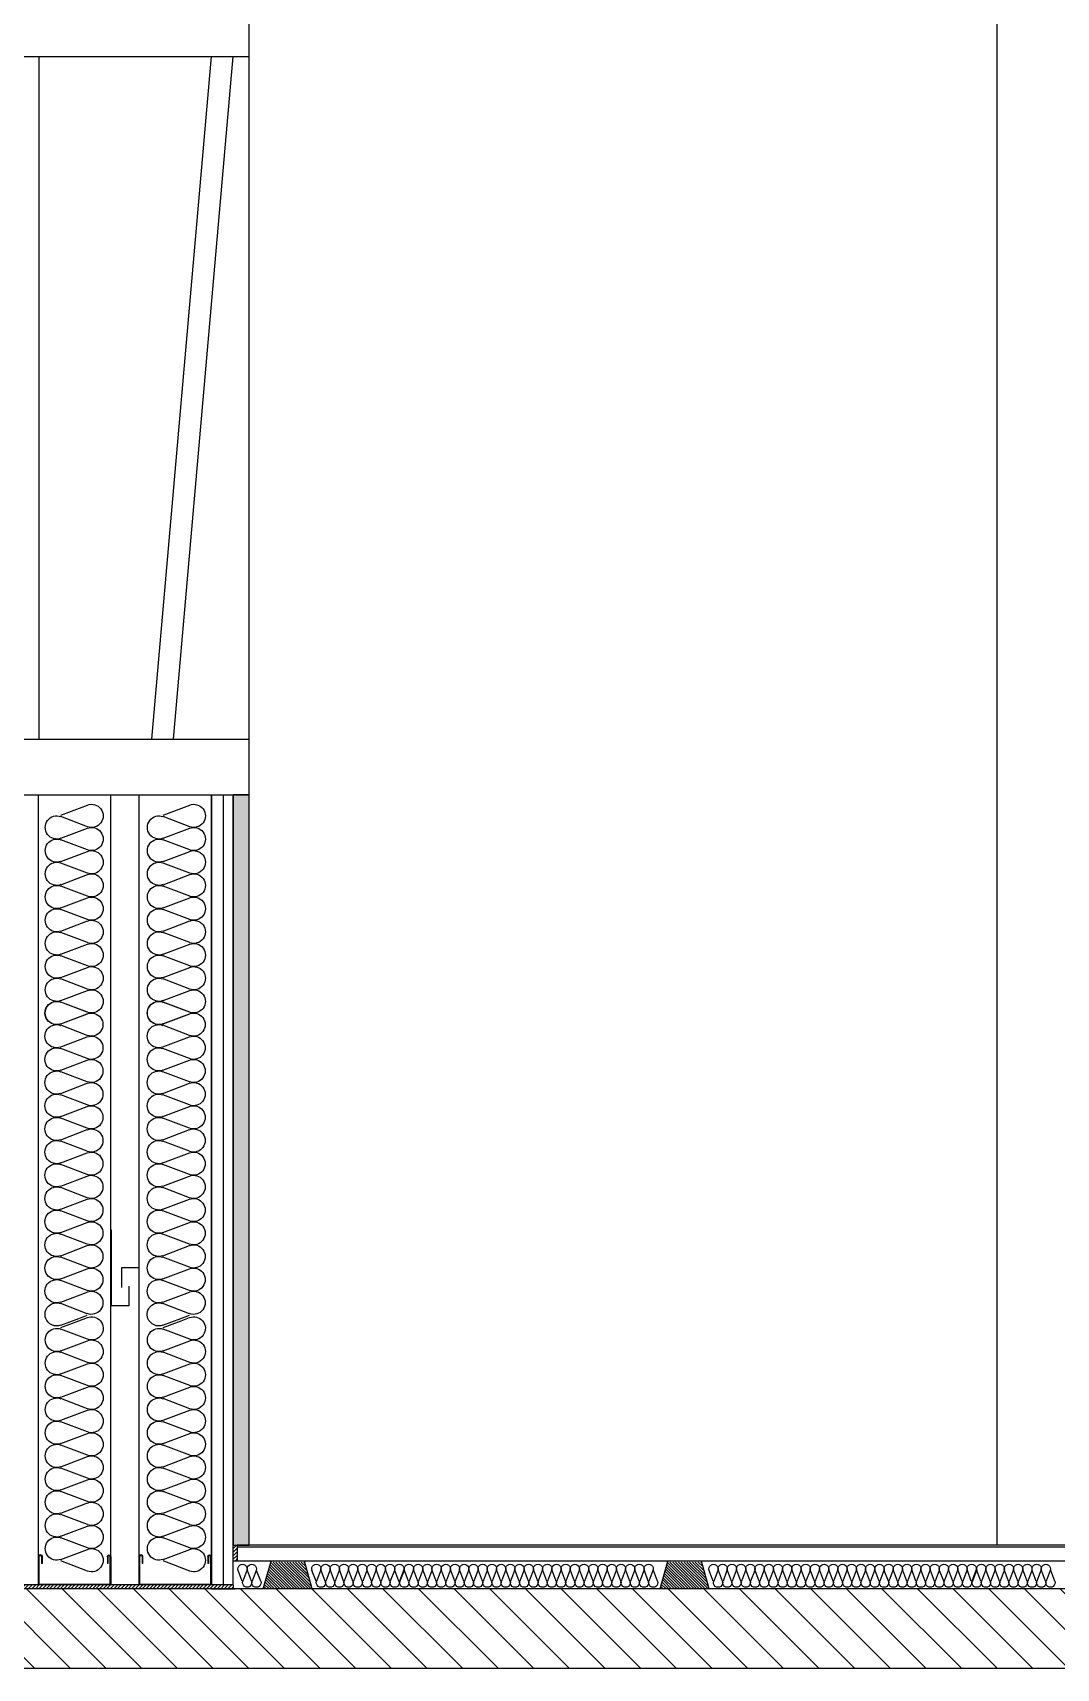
# Model space of a CAD drawing. Header units: millimetres. Extents: x 10 to 76.1, y 10 to 63.5.
# Drawn here: x 42.891 to 44.181, y 10 to 12.06 of the extents above; entities that cross this region are included whole.
import ezdxf

# ---------------------------------------------------------------- set-up
doc = ezdxf.new("R2010")
doc.units = ezdxf.units.MM
for name, color, linetype in [('durlok', 3, 'Continuous'), ('lana de vidrio', 2, 'Continuous'), ('PERFILES', 2, 'Continuous'), ('Puertas2d', 3, 'Continuous'), ('Relleno', 9, 'Continuous'), ('relleno2d', 9, 'Continuous')]:
    doc.layers.add(name, color=color, linetype=linetype)

# ---------------------------------------------------------------- blocks, each defined once
blk = doc.blocks.new('LP1-1')
at = {"layer": 'PERFILES'}
for p, q in [((-0.0964, 0.0391), (-0.0964, -0.0431)), ((0.1114, 0.0388), (0.1114, -0.0431)), ((0.0596, -0.0414), (0.0601, -0.0414)), ((0.0596, -0.0431), (0.0601, -0.0431))]:
    blk.add_line(p, q, dxfattribs=at)
at = {"layer": 'PERFILES', "color": 2}
for p, q in [((-0.0949, -0.0414), (-0.0949, 0.0386)), ((-0.0879, 0.0386), (-0.0879, 0.0185)), ((-0.0879, 0.0185), (-0.0865, 0.0185)), ((-0.0865, 0.0383), (-0.0865, 0.0185)), ((0.1015, 0.0396), (0.1015, 0.0184)), ((0.1015, 0.0184), (0.1032, 0.0184)), ((0.1032, 0.0392), (0.1032, 0.0184)), ((0.1096, -0.0414), (0.1096, 0.0392)), ((-0.0964, -0.0431), (-0.063, -0.0431)), ((-0.0949, -0.0414), (-0.063, -0.0414)), ((-0.063, -0.0414), (0.0596, -0.0414)), ((-0.063, -0.0431), (0.0596, -0.0431)), ((0.0601, -0.0414), (0.1096, -0.0414)), ((0.0601, -0.0431), (0.1114, -0.0431))]:
    blk.add_line(p, q, dxfattribs=at)
for centre, radius, start, end in [((-0.0914, 0.0387), 0.00497, 355.458, 174.5769), ((-0.0914, 0.0385), 0.00349, 0.9781, 180.2201), ((0.1065, 0.0392), 0.00497, 355.458, 174.5769), ((0.1064, 0.039), 0.00319, 3.6982, 175.1096)]:
    blk.add_arc(centre, radius, start, end, dxfattribs=at)
blk = doc.blocks.new('*X8')
at = {"color": 0}
for p, q in [((628.8661, 452.4359), (628.8968, 452.4666)), ((628.8665, 452.4328), (628.9003, 452.4666)), ((628.8674, 452.4408), (628.8932, 452.4666)), ((628.8688, 452.4457), (628.8897, 452.4666)), ((628.87, 452.4328), (628.9038, 452.4666)), ((628.8702, 452.4506), (628.8862, 452.4666)), ((628.8715, 452.4555), (628.8826, 452.4666)), ((628.8729, 452.4604), (628.8791, 452.4666)), ((628.8736, 452.4328), (628.9074, 452.4666)), ((628.8743, 452.4653), (628.8756, 452.4666)), ((628.8771, 452.4328), (628.9109, 452.4666)), ((628.8806, 452.4328), (628.9145, 452.4666)), ((628.8842, 452.4328), (628.9175, 452.4661)), ((628.8877, 452.4328), (628.9183, 452.4633)), ((628.8912, 452.4328), (628.9191, 452.4606)), ((628.8948, 452.4328), (628.9198, 452.4578)), ((628.8983, 452.4328), (628.9206, 452.4551)), ((628.9019, 452.4328), (628.9214, 452.4523)), ((628.9054, 452.4328), (628.9222, 452.4495)), ((628.9089, 452.4328), (628.9229, 452.4468)), ((628.9125, 452.4328), (628.9237, 452.444)), ((628.916, 452.4328), (628.9245, 452.4412)), ((628.9195, 452.4328), (628.9253, 452.4385)), ((628.9231, 452.4328), (628.926, 452.4357)), ((628.9266, 452.4328), (628.9268, 452.4329))]:
    blk.add_line(p, q, dxfattribs=at)

msp = doc.modelspace()

# ---------------------------------------------------------------- hatches: boundary and pattern name
at = {"extrusion": (-1.22465e-16, 0, -1)}
h = msp.add_hatch(dxfattribs=at)
h.set_pattern_fill('ANSI31', color=256, scale=0.001, angle=90)
h.set_pattern_definition([(135, (-53.648119, -13.7664086), (-0.00224506403, -0.00224506403), [])])
h.paths.add_polyline_path([(-43.1489, 10.135), (-43.1439, 10.135), (-43.1439, 10.155), (-43.1489, 10.155)])
h = msp.add_hatch(dxfattribs=at)
h.set_pattern_fill('ANSI31', color=256, scale=0.001, angle=90)
h.set_pattern_definition([(135, (-55.8113595, -13.7664086), (-0.00224506403, -0.00224506403), [])])
edge = h.paths.add_edge_path()
edge.add_line((-43.1439, 10.105), (-42.8714, 10.105))
edge.add_line((-43.1439, 10.105), (-43.1439, 10.1))
edge.add_line((-43.1439, 10.1), (-42.8714, 10.1))
edge.add_line((-42.8714, 10.105), (-42.8714, 10.1))
at = {"layer": 'Relleno'}
h = msp.add_hatch(dxfattribs=at)
h.set_pattern_fill('DOTS', color=256, scale=0.005, angle=90)
h.paths.add_polyline_path([(12.6675, 10.155), (12.6475, 10.155), (12.6475, 12.715), (12.6675, 12.715)])
h.paths.add_polyline_path([(12.96, 10.155), (12.94, 10.155), (12.94, 12.715), (12.96, 12.715)])
h.paths.add_polyline_path([(19.1807, 10.155), (19.1607, 10.155), (19.1607, 12.715), (19.1807, 12.715)])
h.paths.add_polyline_path([(36.6306, 10.155), (36.6506, 10.155), (36.6506, 12.7366), (36.6306, 12.7366)])
h.paths.add_polyline_path([(42.8514, 10.155), (42.8714, 10.155), (42.8714, 11.1), (42.8514, 11.1)])
h.paths.add_polyline_path([(43.1439, 10.155), (43.1639, 10.155), (43.1639, 11.1), (43.1439, 11.1)])
h.paths.add_polyline_path([(43.1439, 12.1), (43.1639, 12.1), (43.1639, 12.7366), (43.1439, 12.7366)])
h.paths.add_polyline_path([(42.8514, 12.1), (42.8714, 12.1), (42.8714, 12.7366), (42.8514, 12.7366)])
h.paths.add_polyline_path([(45.2921, 10.155), (45.3121, 10.155), (45.3121, 12.7366), (45.2921, 12.7366)])
h.paths.add_polyline_path([(36.8806, 25.5073), (36.9006, 25.5073), (36.9006, 22.9473), (36.8806, 22.9473)])
h.paths.add_polyline_path([(44.119, 23.9523), (44.139, 23.9523), (44.139, 22.9473), (44.119, 22.9473)])
h.paths.add_polyline_path([(44.1192, 24.8923), (44.1392, 24.8923), (44.1392, 25.1489), (44.1192, 25.1489)])
h.paths.add_polyline_path([(12.6675, 23.9214), (12.6475, 23.9214), (12.6475, 24.8664), (12.6675, 24.8664)])
h.paths.add_polyline_path([(12.6475, 25.8664), (12.6675, 25.8664), (12.6675, 26.4814), (12.6475, 26.4814)])
at = {"layer": 'relleno2d', "linetype": 'Continuous'}
h = msp.add_hatch(dxfattribs=at)
h.set_pattern_fill('ANSI31', color=8, scale=0.01, angle=90, style=0)
h.paths.add_polyline_path([(45.8114, 10), (45.8114, 10.1), (36.1314, 10.1), (36.1314, 10)])

# ---------------------------------------------------------------- linework, layer by layer
at = {"color": 3, "extrusion": (-1.22465e-16, 0, -1)}
for p, q in [((42.9905, 10.4564), (42.9905, 10.5524)), ((43.0255, 10.5044), (43.003, 10.5044)), ((43.003, 10.5044), (43.003, 10.4794)), ((43.0255, 10.4084), (43.0255, 10.5044)), ((43.013, 10.4564), (43.013, 10.4814)), ((43.013, 10.4564), (42.9905, 10.4564))]:
    msp.add_line(p, q, dxfattribs=at)
at = {"extrusion": (-1.22465e-16, 0, -1)}
for p, q in [((45.3071, 10.155), (43.1489, 10.155)), ((43.1489, 10.155), (43.1489, 10.153)), ((43.1489, 10.155), (43.1489, 10.135)), ((43.1439, 10.105), (42.8714, 10.105)), ((42.8988, 10.105), (42.8714, 10.105)), ((43.0255, 10.105), (42.9897, 10.105)), ((43.1439, 10.105), (43.1439, 10.1))]:
    msp.add_line(p, q, dxfattribs=at)
at = {"linetype": 'Continuous', "extrusion": (0, 1, 0)}
for p, q in [((43.1489, 10.153), (45.3071, 10.153)), ((45.3071, 10.135), (43.1489, 10.135)), ((45.6064, 10.1), (36.3364, 10.1)), ((43.1164, 10.1), (43.1464, 10.1)), ((36.1314, 10), (45.8114, 10))]:
    msp.add_line(p, q, dxfattribs=at)
at = {"color": 1, "extrusion": (-1.22465e-16, 0, -1)}
msp.add_lwpolyline([(-43.1439, 10.155), (-43.1639, 10.155), (-43.1639, 11.1), (-43.1439, 11.1)], close=True, dxfattribs=at)
at = {"extrusion": (-1.22465e-16, 0, -1)}
msp.add_lwpolyline([(-43.1489, 10.135), (-43.1439, 10.135), (-43.1439, 10.155), (-43.1489, 10.155)], close=True, dxfattribs=at)
at = {"layer": 'durlok', "extrusion": (0, 1, 0)}
for p, q in [((43.1639, 12.03), (43.1639, 12.1)), ((42.8514, 12.03), (43.1164, 12.03)), ((43.1164, 12.03), (43.1464, 12.03)), ((43.1464, 12.03), (43.1639, 12.03)), ((43.1639, 11.17), (43.1639, 12.03)), ((42.8514, 11.17), (43.1164, 11.17)), ((43.1164, 11.17), (43.1464, 11.17)), ((43.1464, 11.17), (43.1639, 11.17)), ((43.1639, 11.1), (43.1639, 11.17)), ((42.8514, 11.1), (43.1639, 11.1)), ((42.8988, 10.105), (42.8988, 11.1)), ((43.1164, 10.105), (43.1164, 11.1)), ((43.1164, 11.1), (43.1164, 10.105)), ((43.1439, 10.105), (43.1439, 11.1))]:
    msp.add_line(p, q, dxfattribs=at)
at = {"layer": 'durlok'}
for p, q in [((42.8989, 12.03), (42.8989, 11.17)), ((43.1163, 12.03), (43.041, 11.17)), ((43.0686, 11.17), (43.1439, 12.03))]:
    msp.add_line(p, q, dxfattribs=at)
at = {"layer": 'durlok', "extrusion": (-1.22465e-16, 0, -1)}
for p, q in [((42.9897, 10.105), (42.9897, 11.1)), ((43.0255, 10.105), (43.0255, 11.1)), ((43.1314, 11.1), (43.1314, 10.105))]:
    msp.add_line(p, q, dxfattribs=at)
at = {"layer": 'lana de vidrio', "color": 2, "extrusion": (-1.22465e-16, 0, -1)}
for p, q in [((42.9269, 11.0745), (42.9603, 11.0872)), ((43.0556, 11.0745), (43.0891, 11.0872)), ((42.9603, 11.0599), (42.9269, 11.0726)), ((43.0891, 11.0599), (43.0556, 11.0726)), ((42.9269, 11.0453), (42.9603, 11.058)), ((42.9603, 11.0307), (42.9269, 11.0434)), ((43.0556, 11.0453), (43.0891, 11.058)), ((43.0891, 11.0307), (43.0556, 11.0434)), ((42.9269, 11.0161), (42.9603, 11.0288)), ((43.0556, 11.0161), (43.0891, 11.0288)), ((42.9603, 11.0015), (42.9269, 11.0142)), ((43.0891, 11.0015), (43.0556, 11.0142)), ((42.9269, 10.9869), (42.9603, 10.9996)), ((42.9603, 10.9723), (42.9269, 10.985)), ((43.0556, 10.9869), (43.0891, 10.9996)), ((43.0891, 10.9723), (43.0556, 10.985)), ((42.9269, 10.9577), (42.9603, 10.9704)), ((43.0556, 10.9577), (43.0891, 10.9704)), ((42.9603, 10.9431), (42.9269, 10.9558)), ((42.9269, 10.9285), (42.9603, 10.9412)), ((43.0891, 10.9431), (43.0556, 10.9558)), ((43.0556, 10.9285), (43.0891, 10.9412)), ((42.9603, 10.9139), (42.9269, 10.9266)), ((43.0891, 10.9139), (43.0556, 10.9266)), ((42.9269, 10.8993), (42.9603, 10.912)), ((42.9603, 10.8847), (42.9269, 10.8974)), ((43.0556, 10.8993), (43.0891, 10.912)), ((43.0891, 10.8847), (43.0556, 10.8974)), ((42.9269, 10.8701), (42.9603, 10.8828)), ((43.0556, 10.8701), (43.0891, 10.8828)), ((42.9603, 10.8555), (42.9269, 10.8682)), ((43.0891, 10.8555), (43.0556, 10.8682)), ((42.9601, 10.8263), (42.9266, 10.839)), ((42.9269, 10.8409), (42.9603, 10.8536)), ((42.9603, 10.8263), (42.9269, 10.839)), ((43.0888, 10.8263), (43.0554, 10.839)), ((43.0556, 10.8409), (43.0891, 10.8536)), ((43.0891, 10.8263), (43.0556, 10.839)), ((42.9266, 10.8117), (42.9601, 10.8244)), ((42.9269, 10.8117), (42.9603, 10.8244)), ((43.0554, 10.8117), (43.0888, 10.8244)), ((43.0556, 10.8117), (43.0891, 10.8244)), ((42.9601, 10.7971), (42.9266, 10.8098)), ((42.9266, 10.7825), (42.9601, 10.7952)), ((43.0888, 10.7971), (43.0554, 10.8098)), ((43.0554, 10.7825), (43.0888, 10.7952)), ((42.9601, 10.7679), (42.9266, 10.7806)), ((43.0888, 10.7679), (43.0554, 10.7806)), ((42.9266, 10.7533), (42.9601, 10.766)), ((43.0554, 10.7533), (43.0888, 10.766)), ((42.9601, 10.7387), (42.9266, 10.7514)), ((42.9266, 10.7241), (42.9601, 10.7368)), ((43.0888, 10.7387), (43.0554, 10.7514)), ((43.0554, 10.7241), (43.0888, 10.7368)), ((42.9601, 10.7095), (42.9266, 10.7222)), ((43.0888, 10.7095), (43.0554, 10.7222)), ((42.9266, 10.6949), (42.9601, 10.7076)), ((42.9601, 10.6803), (42.9266, 10.693)), ((43.0554, 10.6949), (43.0888, 10.7076)), ((43.0888, 10.6803), (43.0554, 10.693)), ((42.9266, 10.6657), (42.9601, 10.6784)), ((43.0554, 10.6657), (43.0888, 10.6784)), ((42.9601, 10.6511), (42.9266, 10.6638)), ((43.0888, 10.6511), (43.0554, 10.6638)), ((42.9266, 10.6365), (42.9601, 10.6492)), ((42.9601, 10.6219), (42.9266, 10.6346)), ((43.0554, 10.6365), (43.0888, 10.6492)), ((43.0888, 10.6219), (43.0554, 10.6346)), ((42.9266, 10.6073), (42.9601, 10.62)), ((43.0554, 10.6073), (43.0888, 10.62)), ((42.9601, 10.5927), (42.9266, 10.6054)), ((42.9266, 10.5781), (42.9601, 10.5908)), ((43.0888, 10.5927), (43.0554, 10.6054)), ((43.0554, 10.5781), (43.0888, 10.5908)), ((42.9601, 10.5635), (42.9266, 10.5762)), ((43.0888, 10.5635), (43.0554, 10.5762)), ((42.9266, 10.5489), (42.9601, 10.5616)), ((42.9601, 10.5342), (42.9266, 10.5469)), ((43.0554, 10.5489), (43.0888, 10.5616)), ((43.0888, 10.5342), (43.0554, 10.5469)), ((42.9266, 10.5196), (42.9601, 10.5323)), ((43.0554, 10.5196), (43.0888, 10.5323)), ((42.9601, 10.505), (42.9266, 10.5177)), ((43.0888, 10.505), (43.0554, 10.5177)), ((42.9266, 10.4904), (42.9601, 10.5031)), ((42.9601, 10.4758), (42.9266, 10.4885)), ((43.0554, 10.4904), (43.0888, 10.5031)), ((43.0888, 10.4758), (43.0554, 10.4885)), ((42.9266, 10.4612), (42.9601, 10.4739)), ((43.0554, 10.4612), (43.0888, 10.4739)), ((42.9601, 10.4466), (42.9266, 10.4593)), ((42.9493, 10.4406), (42.9601, 10.4447)), ((43.0888, 10.4466), (43.0554, 10.4593)), ((43.078, 10.4406), (43.0888, 10.4447)), ((42.9266, 10.432), (42.9493, 10.4406)), ((42.9269, 10.4291), (42.9495, 10.4377)), ((42.9603, 10.4145), (42.9269, 10.4272)), ((42.9495, 10.4377), (42.9603, 10.4418)), ((43.0554, 10.432), (43.078, 10.4406)), ((43.0556, 10.4291), (43.0783, 10.4377)), ((43.0891, 10.4145), (43.0556, 10.4272)), ((43.0783, 10.4377), (43.089, 10.4418)), ((42.9269, 10.3999), (42.9603, 10.4126)), ((43.0556, 10.3999), (43.0891, 10.4126)), ((42.9603, 10.3853), (42.9269, 10.398)), ((42.9269, 10.3707), (42.9603, 10.3834)), ((43.0891, 10.3853), (43.0556, 10.398)), ((43.0556, 10.3707), (43.0891, 10.3834)), ((42.9603, 10.3561), (42.9269, 10.3688)), ((43.0891, 10.3561), (43.0556, 10.3688)), ((42.9269, 10.3415), (42.9603, 10.3542)), ((43.0556, 10.3415), (43.0891, 10.3542)), ((42.9603, 10.3269), (42.9269, 10.3396)), ((42.9269, 10.3123), (42.9603, 10.325)), ((43.0891, 10.3269), (43.0556, 10.3396)), ((43.0556, 10.3123), (43.0891, 10.325)), ((42.9603, 10.2977), (42.9269, 10.3104)), ((43.0891, 10.2977), (43.0556, 10.3104)), ((42.9269, 10.2831), (42.9603, 10.2958)), ((42.9603, 10.2685), (42.9269, 10.2812)), ((43.0556, 10.2831), (43.0891, 10.2958)), ((43.0891, 10.2685), (43.0556, 10.2812)), ((42.9269, 10.2539), (42.9603, 10.2666)), ((43.0556, 10.2539), (43.0891, 10.2666)), ((42.9603, 10.2393), (42.9269, 10.252)), ((43.0891, 10.2393), (43.0556, 10.252)), ((42.9269, 10.2247), (42.9603, 10.2374)), ((42.9603, 10.2101), (42.9269, 10.2228)), ((43.0556, 10.2247), (43.0891, 10.2374)), ((43.0891, 10.2101), (43.0556, 10.2228)), ((42.9269, 10.1955), (42.9603, 10.2082)), ((43.0556, 10.1955), (43.0891, 10.2082)), ((42.9603, 10.1809), (42.9269, 10.1936)), ((42.9269, 10.1663), (42.9603, 10.179)), ((43.0891, 10.1809), (43.0556, 10.1936)), ((43.0556, 10.1663), (43.0891, 10.179)), ((42.9603, 10.1517), (42.9269, 10.1644)), ((43.0891, 10.1517), (43.0556, 10.1644)), ((42.9269, 10.1371), (42.9603, 10.1498)), ((42.9603, 10.1225), (42.9269, 10.1352)), ((43.0556, 10.1371), (43.0891, 10.1498)), ((43.0891, 10.1225), (43.0556, 10.1352)), ((43.1553, 10.1099), (43.1502, 10.1232)), ((43.1611, 10.1232), (43.156, 10.1099)), ((43.1669, 10.1099), (43.1618, 10.1232)), ((43.1727, 10.1232), (43.1676, 10.1099)), ((43.1785, 10.1099), (43.1734, 10.1232)), ((43.2482, 10.1099), (43.2431, 10.1232)), ((43.254, 10.1232), (43.2489, 10.1099)), ((43.2598, 10.1099), (43.2547, 10.1232)), ((43.2656, 10.1232), (43.2605, 10.1099)), ((43.2714, 10.1099), (43.2664, 10.1232)), ((43.2772, 10.1232), (43.2722, 10.1099)), ((43.283, 10.1099), (43.278, 10.1232)), ((43.2888, 10.1232), (43.2838, 10.1099)), ((43.2946, 10.1099), (43.2896, 10.1232)), ((43.3004, 10.1232), (43.2954, 10.1099)), ((43.3062, 10.1099), (43.3012, 10.1232)), ((43.3121, 10.1232), (43.307, 10.1099)), ((43.3179, 10.1099), (43.3128, 10.1232)), ((43.3237, 10.1232), (43.3186, 10.1099)), ((43.3295, 10.1099), (43.3244, 10.1232)), ((43.3353, 10.1232), (43.3302, 10.1099)), ((43.3411, 10.1099), (43.336, 10.1232)), ((43.3469, 10.1232), (43.3418, 10.1099)), ((43.3527, 10.1099), (43.3477, 10.1232)), ((43.3585, 10.1232), (43.3535, 10.1099)), ((43.3591, 10.1232), (43.354, 10.1099)), ((43.3649, 10.1099), (43.3598, 10.1232)), ((43.3707, 10.1232), (43.3656, 10.1099)), ((43.3765, 10.1099), (43.3714, 10.1232)), ((43.3765, 10.1099), (43.3714, 10.1232)), ((43.3823, 10.1232), (43.3773, 10.1099)), ((43.3881, 10.1099), (43.3831, 10.1232)), ((43.3939, 10.1232), (43.3889, 10.1099)), ((43.3997, 10.1099), (43.3947, 10.1232)), ((43.4055, 10.1232), (43.4005, 10.1099)), ((43.4113, 10.1099), (43.4063, 10.1232)), ((43.4171, 10.1232), (43.4121, 10.1099)), ((43.423, 10.1099), (43.4179, 10.1232)), ((43.4288, 10.1232), (43.4237, 10.1099)), ((43.4346, 10.1099), (43.4295, 10.1232)), ((43.4404, 10.1232), (43.4353, 10.1099)), ((43.4462, 10.1099), (43.4411, 10.1232)), ((43.452, 10.1232), (43.4469, 10.1099)), ((43.4578, 10.1099), (43.4527, 10.1232)), ((43.4636, 10.1232), (43.4586, 10.1099)), ((43.4694, 10.1099), (43.4644, 10.1232)), ((43.4752, 10.1232), (43.4702, 10.1099)), ((43.481, 10.1099), (43.476, 10.1232)), ((43.4868, 10.1232), (43.4818, 10.1099)), ((43.4926, 10.1099), (43.4876, 10.1232)), ((43.4984, 10.1232), (43.4934, 10.1099)), ((43.5043, 10.1099), (43.4992, 10.1232)), ((43.5101, 10.1232), (43.505, 10.1099)), ((43.5159, 10.1099), (43.5108, 10.1232)), ((43.5217, 10.1232), (43.5166, 10.1099)), ((43.5275, 10.1099), (43.5224, 10.1232)), ((43.5333, 10.1232), (43.5282, 10.1099)), ((43.5391, 10.1099), (43.534, 10.1232)), ((43.5449, 10.1232), (43.5399, 10.1099)), ((43.5507, 10.1099), (43.5457, 10.1232)), ((43.5565, 10.1232), (43.5515, 10.1099)), ((43.5623, 10.1099), (43.5573, 10.1232)), ((43.5681, 10.1232), (43.5631, 10.1099)), ((43.5739, 10.1099), (43.5689, 10.1232)), ((43.5797, 10.1232), (43.5747, 10.1099)), ((43.5856, 10.1099), (43.5805, 10.1232)), ((43.5914, 10.1232), (43.5863, 10.1099)), ((43.5972, 10.1099), (43.5921, 10.1232)), ((43.603, 10.1232), (43.5979, 10.1099)), ((43.6088, 10.1099), (43.6037, 10.1232)), ((43.6146, 10.1232), (43.6095, 10.1099)), ((43.6204, 10.1099), (43.6153, 10.1232)), ((43.6262, 10.1232), (43.6211, 10.1099)), ((43.632, 10.1099), (43.627, 10.1232)), ((43.6378, 10.1232), (43.6328, 10.1099)), ((43.6436, 10.1099), (43.6386, 10.1232)), ((43.6494, 10.1232), (43.6444, 10.1099)), ((43.6552, 10.1099), (43.6502, 10.1232)), ((43.661, 10.1232), (43.656, 10.1099)), ((43.6668, 10.1099), (43.6618, 10.1232)), ((43.6727, 10.1232), (43.6676, 10.1099)), ((43.6785, 10.1099), (43.6734, 10.1232)), ((43.7485, 10.1099), (43.7435, 10.1232)), ((43.7485, 10.1099), (43.7435, 10.1232)), ((43.7543, 10.1232), (43.7493, 10.1099)), ((43.7601, 10.1099), (43.7551, 10.1232)), ((43.7659, 10.1232), (43.7609, 10.1099)), ((43.7718, 10.1099), (43.7667, 10.1232)), ((43.7776, 10.1232), (43.7725, 10.1099)), ((43.7834, 10.1099), (43.7783, 10.1232)), ((43.7892, 10.1232), (43.7841, 10.1099)), ((43.795, 10.1099), (43.7899, 10.1232)), ((43.8008, 10.1232), (43.7957, 10.1099)), ((43.8066, 10.1099), (43.8015, 10.1232)), ((43.8124, 10.1232), (43.8073, 10.1099)), ((43.8182, 10.1099), (43.8132, 10.1232)), ((43.824, 10.1232), (43.819, 10.1099)), ((43.8298, 10.1099), (43.8248, 10.1232)), ((43.8356, 10.1232), (43.8306, 10.1099)), ((43.8356, 10.1232), (43.8306, 10.1099)), ((43.8414, 10.1099), (43.8364, 10.1232)), ((43.8472, 10.1232), (43.8422, 10.1099)), ((43.853, 10.1099), (43.848, 10.1232)), ((43.8589, 10.1232), (43.8538, 10.1099)), ((43.8647, 10.1099), (43.8596, 10.1232)), ((43.8705, 10.1232), (43.8654, 10.1099)), ((43.8763, 10.1099), (43.8712, 10.1232)), ((43.8821, 10.1232), (43.877, 10.1099)), ((43.8879, 10.1099), (43.8828, 10.1232)), ((43.8937, 10.1232), (43.8886, 10.1099)), ((43.8995, 10.1099), (43.8945, 10.1232)), ((43.9053, 10.1232), (43.9003, 10.1099)), ((43.9111, 10.1099), (43.9061, 10.1232)), ((43.9169, 10.1232), (43.9119, 10.1099)), ((43.9227, 10.1099), (43.9177, 10.1232)), ((43.9285, 10.1232), (43.9235, 10.1099)), ((43.9343, 10.1099), (43.9293, 10.1232)), ((43.9402, 10.1232), (43.9351, 10.1099)), ((43.946, 10.1099), (43.9409, 10.1232)), ((43.9518, 10.1232), (43.9467, 10.1099)), ((43.9576, 10.1099), (43.9525, 10.1232)), ((43.9634, 10.1232), (43.9583, 10.1099)), ((43.9692, 10.1099), (43.9641, 10.1232)), ((43.975, 10.1232), (43.9699, 10.1099)), ((43.9808, 10.1099), (43.9758, 10.1232)), ((43.9866, 10.1232), (43.9816, 10.1099)), ((43.9924, 10.1099), (43.9874, 10.1232)), ((43.9982, 10.1232), (43.9932, 10.1099)), ((44.004, 10.1099), (43.999, 10.1232)), ((44.0098, 10.1232), (44.0048, 10.1099)), ((44.0156, 10.1099), (44.0106, 10.1232)), ((44.0215, 10.1232), (44.0164, 10.1099)), ((44.0273, 10.1099), (44.0222, 10.1232)), ((44.0331, 10.1232), (44.028, 10.1099)), ((44.0389, 10.1099), (44.0338, 10.1232)), ((44.0447, 10.1232), (44.0396, 10.1099)), ((44.0505, 10.1099), (44.0454, 10.1232)), ((44.0563, 10.1232), (44.0512, 10.1099)), ((44.0621, 10.1099), (44.057, 10.1232)), ((44.0679, 10.1232), (44.0629, 10.1099)), ((44.0737, 10.1099), (44.0687, 10.1232)), ((44.0795, 10.1232), (44.0745, 10.1099)), ((44.0801, 10.1232), (44.075, 10.1099)), ((44.0859, 10.1099), (44.0808, 10.1232)), ((44.0917, 10.1232), (44.0867, 10.1099)), ((44.0975, 10.1099), (44.0925, 10.1232)), ((44.0975, 10.1099), (44.0925, 10.1232)), ((44.1033, 10.1232), (44.0983, 10.1099)), ((44.1091, 10.1099), (44.1041, 10.1232)), ((44.1149, 10.1232), (44.1099, 10.1099)), ((44.1207, 10.1099), (44.1157, 10.1232)), ((44.1265, 10.1232), (44.1215, 10.1099)), ((44.1324, 10.1099), (44.1273, 10.1232)), ((44.1382, 10.1232), (44.1331, 10.1099)), ((44.144, 10.1099), (44.1389, 10.1232)), ((44.1498, 10.1232), (44.1447, 10.1099)), ((44.1556, 10.1099), (44.1505, 10.1232)), ((44.1614, 10.1232), (44.1563, 10.1099)), ((44.1672, 10.1099), (44.1621, 10.1232)), ((44.173, 10.1232), (44.168, 10.1099)), ((44.1788, 10.1099), (44.1738, 10.1232))]:
    msp.add_line(p, q, dxfattribs=at)
at = {"layer": 'lana de vidrio', "extrusion": (-1.22465e-16, 0, -1)}
for p, q in [((43.1818, 10.1), (43.1916, 10.135)), ((43.2337, 10.135), (43.1916, 10.135)), ((43.2434, 10.1), (43.2337, 10.135)), ((43.6818, 10.1), (43.6916, 10.135)), ((43.7337, 10.135), (43.6916, 10.135)), ((43.7434, 10.1), (43.7337, 10.135))]:
    msp.add_line(p, q, dxfattribs=at)
at = {"layer": 'lana de vidrio', "color": 2, "extrusion": (-1.22465e-16, 0, -1)}
for centre, radius, start, end in [((-42.9655, 11.0736), 0.0146, 69.2034, 290.7966), ((-43.0942, 11.0736), 0.0146, 69.2034, 290.7966), ((-42.9217, 11.059), 0.0146, 249.2034, 110.7966), ((-43.0504, 11.059), 0.0146, 249.2034, 110.7966), ((-42.9217, 11.0298), 0.0146, 249.2034, 110.7966), ((-42.9655, 11.0444), 0.0146, 69.2034, 290.7966), ((-43.0504, 11.0298), 0.0146, 249.2034, 110.7966), ((-43.0942, 11.0444), 0.0146, 69.2034, 290.7966), ((-42.9655, 11.0152), 0.0146, 69.2034, 290.7966), ((-43.0942, 11.0152), 0.0146, 69.2034, 290.7966), ((-42.9217, 11.0006), 0.0146, 249.2034, 110.7966), ((-42.9655, 10.986), 0.0146, 69.2034, 290.7966), ((-43.0504, 11.0006), 0.0146, 249.2034, 110.7966), ((-43.0942, 10.986), 0.0146, 69.2034, 290.7966), ((-42.9217, 10.9714), 0.0146, 249.2034, 110.7966), ((-43.0504, 10.9714), 0.0146, 249.2034, 110.7966), ((-42.9655, 10.9567), 0.0146, 69.2034, 290.7966), ((-43.0942, 10.9567), 0.0146, 69.2034, 290.7966), ((-42.9217, 10.9421), 0.0146, 249.2034, 110.7966), ((-42.9655, 10.9275), 0.0146, 69.2034, 290.7966), ((-43.0504, 10.9421), 0.0146, 249.2034, 110.7966), ((-43.0942, 10.9275), 0.0146, 69.2034, 290.7966), ((-42.9217, 10.9129), 0.0146, 249.2034, 110.7966), ((-43.0504, 10.9129), 0.0146, 249.2034, 110.7966), ((-42.9217, 10.8837), 0.0146, 249.2034, 110.7966), ((-42.9655, 10.8983), 0.0146, 69.2034, 290.7966), ((-43.0504, 10.8837), 0.0146, 249.2034, 110.7966), ((-43.0942, 10.8983), 0.0146, 69.2034, 290.7966), ((-42.9655, 10.8691), 0.0146, 69.2034, 290.7966), ((-43.0942, 10.8691), 0.0146, 69.2034, 290.7966), ((-42.9217, 10.8545), 0.0146, 249.2034, 110.7966), ((-42.9655, 10.8399), 0.0146, 69.2034, 290.7966), ((-43.0504, 10.8545), 0.0146, 249.2034, 110.7966), ((-43.0942, 10.8399), 0.0146, 69.2034, 290.7966), ((-42.9214, 10.8253), 0.0146, 249.2034, 110.7966), ((-42.9217, 10.8253), 0.0146, 249.2034, 110.7966), ((-43.0502, 10.8253), 0.0146, 249.2034, 110.7966), ((-43.0504, 10.8253), 0.0146, 249.2034, 110.7966), ((-42.9652, 10.8107), 0.0146, 69.2034, 290.7966), ((-43.094, 10.8107), 0.0146, 69.2034, 290.7966), ((-42.9214, 10.7961), 0.0146, 249.2034, 110.7966), ((-42.9652, 10.7815), 0.0146, 69.2034, 290.7966), ((-43.0502, 10.7961), 0.0146, 249.2034, 110.7966), ((-43.094, 10.7815), 0.0146, 69.2034, 290.7966), ((-42.9214, 10.7669), 0.0146, 249.2034, 110.7966), ((-43.0502, 10.7669), 0.0146, 249.2034, 110.7966), ((-42.9214, 10.7377), 0.0146, 249.2034, 110.7966), ((-42.9652, 10.7523), 0.0146, 69.2034, 290.7966), ((-43.0502, 10.7377), 0.0146, 249.2034, 110.7966), ((-43.094, 10.7523), 0.0146, 69.2034, 290.7966), ((-42.9652, 10.7231), 0.0146, 69.2034, 290.7966), ((-43.094, 10.7231), 0.0146, 69.2034, 290.7966), ((-42.9214, 10.7085), 0.0146, 249.2034, 110.7966), ((-43.0502, 10.7085), 0.0146, 249.2034, 110.7966), ((-42.9214, 10.6793), 0.0146, 249.2034, 110.7966), ((-42.9652, 10.6939), 0.0146, 69.2034, 290.7966), ((-43.0502, 10.6793), 0.0146, 249.2034, 110.7966), ((-43.094, 10.6939), 0.0146, 69.2034, 290.7966), ((-42.9652, 10.6647), 0.0146, 69.2034, 290.7966), ((-43.094, 10.6647), 0.0146, 69.2034, 290.7966), ((-42.9214, 10.6501), 0.0146, 249.2034, 110.7966), ((-42.9652, 10.6355), 0.0146, 69.2034, 290.7966), ((-43.0502, 10.6501), 0.0146, 249.2034, 110.7966), ((-43.094, 10.6355), 0.0146, 69.2034, 290.7966), ((-42.9214, 10.6209), 0.0146, 249.2034, 110.7966), ((-43.0502, 10.6209), 0.0146, 249.2034, 110.7966), ((-42.9652, 10.6063), 0.0146, 69.2034, 290.7966), ((-43.094, 10.6063), 0.0146, 69.2034, 290.7966), ((-42.9214, 10.5917), 0.0146, 249.2034, 110.7966), ((-42.9652, 10.5771), 0.0146, 69.2034, 290.7966), ((-43.0502, 10.5917), 0.0146, 249.2034, 110.7966), ((-43.094, 10.5771), 0.0146, 69.2034, 290.7966), ((-42.9214, 10.5625), 0.0146, 249.2034, 110.7966), ((-43.0502, 10.5625), 0.0146, 249.2034, 110.7966), ((-42.9214, 10.5333), 0.0146, 249.2034, 110.7966), ((-42.9652, 10.5479), 0.0146, 69.2034, 290.7966), ((-43.0502, 10.5333), 0.0146, 249.2034, 110.7966), ((-43.094, 10.5479), 0.0146, 69.2034, 290.7966), ((-42.9652, 10.5187), 0.0146, 69.2034, 290.7966), ((-43.094, 10.5187), 0.0146, 69.2034, 290.7966), ((-42.9214, 10.5041), 0.0146, 249.2034, 110.7966), ((-43.0502, 10.5041), 0.0146, 249.2034, 110.7966), ((-42.9214, 10.4749), 0.0146, 249.2034, 110.7966), ((-42.9652, 10.4895), 0.0146, 69.2034, 290.7966), ((-43.0502, 10.4749), 0.0146, 249.2034, 110.7966), ((-43.094, 10.4895), 0.0146, 69.2034, 290.7966), ((-42.9652, 10.4603), 0.0146, 69.2034, 290.7966), ((-43.094, 10.4603), 0.0146, 69.2034, 290.7966), ((-42.9214, 10.4457), 0.0146, 339.7858, 110.7966), ((-42.9655, 10.4281), 0.0146, 69.2034, 139.1205), ((-43.0502, 10.4457), 0.0146, 339.7858, 110.7966), ((-43.0942, 10.4281), 0.0146, 69.2034, 139.1205), ((-42.9217, 10.4135), 0.0146, 249.2034, 110.7966), ((-42.9215, 10.4457), 0.0146, 249.2034, 339.7661), ((-42.9655, 10.4281), 0.0146, 139.145, 290.7966), ((-43.0504, 10.4135), 0.0146, 249.2034, 110.7966), ((-43.0502, 10.4457), 0.0146, 249.2034, 339.7661), ((-43.0942, 10.4281), 0.0146, 139.145, 290.7966), ((-42.9655, 10.3989), 0.0146, 69.2034, 290.7966), ((-43.0942, 10.3989), 0.0146, 69.2034, 290.7966), ((-42.9217, 10.3843), 0.0146, 249.2034, 110.7966), ((-42.9655, 10.3697), 0.0146, 69.2034, 290.7966), ((-43.0504, 10.3843), 0.0146, 249.2034, 110.7966), ((-43.0942, 10.3697), 0.0146, 69.2034, 290.7966), ((-42.9217, 10.3551), 0.0146, 249.2034, 110.7966), ((-43.0504, 10.3551), 0.0146, 249.2034, 110.7966), ((-42.9217, 10.3259), 0.0146, 249.2034, 110.7966), ((-42.9655, 10.3405), 0.0146, 69.2034, 290.7966), ((-43.0504, 10.3259), 0.0146, 249.2034, 110.7966), ((-43.0942, 10.3405), 0.0146, 69.2034, 290.7966), ((-42.9655, 10.3113), 0.0146, 69.2034, 290.7966), ((-43.0942, 10.3113), 0.0146, 69.2034, 290.7966), ((-42.9217, 10.2967), 0.0146, 249.2034, 110.7966), ((-43.0504, 10.2967), 0.0146, 249.2034, 110.7966), ((-42.9217, 10.2675), 0.0146, 249.2034, 110.7966), ((-42.9655, 10.2821), 0.0146, 69.2034, 290.7966), ((-43.0504, 10.2675), 0.0146, 249.2034, 110.7966), ((-43.0942, 10.2821), 0.0146, 69.2034, 290.7966), ((-42.9655, 10.2529), 0.0146, 69.2034, 290.7966), ((-43.0942, 10.2529), 0.0146, 69.2034, 290.7966), ((-42.9217, 10.2383), 0.0146, 249.2034, 110.7966), ((-42.9655, 10.2237), 0.0146, 69.2034, 290.7966), ((-43.0504, 10.2383), 0.0146, 249.2034, 110.7966), ((-43.0942, 10.2237), 0.0146, 69.2034, 290.7966), ((-42.9217, 10.2091), 0.0146, 249.2034, 110.7966), ((-43.0504, 10.2091), 0.0146, 249.2034, 110.7966), ((-42.9655, 10.1945), 0.0146, 69.2034, 290.7966), ((-43.0942, 10.1945), 0.0146, 69.2034, 290.7966), ((-42.9217, 10.1799), 0.0146, 249.2034, 110.7966), ((-42.9655, 10.1653), 0.0146, 69.2034, 290.7966), ((-43.0504, 10.1799), 0.0146, 249.2034, 110.7966), ((-43.0942, 10.1653), 0.0146, 69.2034, 290.7966), ((-42.9217, 10.1507), 0.0146, 249.2034, 110.7966), ((-43.0504, 10.1507), 0.0146, 249.2034, 110.7966), ((-42.9655, 10.1361), 0.0146, 69.2034, 290.7966), ((-43.0942, 10.1361), 0.0146, 69.2034, 290.7966), ((-43.1556, 10.1253), 0.00581, 339.2034, 200.7966), ((-43.1673, 10.1253), 0.00581, 339.2034, 200.7966), ((-43.2486, 10.1253), 0.00581, 339.2034, 200.7966), ((-43.2602, 10.1253), 0.00581, 339.2034, 200.7966), ((-43.2718, 10.1253), 0.00581, 339.2034, 200.7966), ((-43.2834, 10.1253), 0.00581, 339.2034, 200.7966), ((-43.295, 10.1253), 0.00581, 339.2034, 200.7966), ((-43.3066, 10.1253), 0.00581, 339.2034, 200.7966), ((-43.3182, 10.1253), 0.00581, 339.2034, 200.7966), ((-43.3299, 10.1253), 0.00581, 339.2034, 200.7966), ((-43.3415, 10.1253), 0.00581, 339.2034, 200.7966), ((-43.3531, 10.1253), 0.00581, 339.2034, 200.7966), ((-43.3653, 10.1253), 0.00581, 339.2034, 200.7966), ((-43.3769, 10.1253), 0.00581, 339.2034, 200.7966), ((-43.3885, 10.1253), 0.00581, 339.2034, 200.7966), ((-43.4001, 10.1253), 0.00581, 339.2034, 200.7966), ((-43.4117, 10.1253), 0.00581, 339.2034, 200.7966), ((-43.4233, 10.1253), 0.00581, 339.2034, 200.7966), ((-43.4349, 10.1253), 0.00581, 339.2034, 200.7966), ((-43.4466, 10.1253), 0.00581, 339.2034, 200.7966), ((-43.4582, 10.1253), 0.00581, 339.2034, 200.7966), ((-43.4698, 10.1253), 0.00581, 339.2034, 200.7966), ((-43.4814, 10.1253), 0.00581, 339.2034, 200.7966), ((-43.493, 10.1253), 0.00581, 339.2034, 200.7966), ((-43.5046, 10.1253), 0.00581, 339.2034, 200.7966), ((-43.5162, 10.1253), 0.00581, 339.2034, 200.7966), ((-43.5279, 10.1253), 0.00581, 339.2034, 200.7966), ((-43.5395, 10.1253), 0.00581, 339.2034, 200.7966), ((-43.5511, 10.1253), 0.00581, 339.2034, 200.7966), ((-43.5627, 10.1253), 0.00581, 339.2034, 200.7966), ((-43.5743, 10.1253), 0.00581, 339.2034, 200.7966), ((-43.5859, 10.1253), 0.00581, 339.2034, 200.7966), ((-43.5975, 10.1253), 0.00581, 339.2034, 200.7966), ((-43.6092, 10.1253), 0.00581, 339.2034, 200.7966), ((-43.6208, 10.1253), 0.00581, 339.2034, 200.7966), ((-43.6324, 10.1253), 0.00581, 339.2034, 200.7966), ((-43.644, 10.1253), 0.00581, 339.2034, 200.7966), ((-43.6556, 10.1253), 0.00581, 339.2034, 200.7966), ((-43.6672, 10.1253), 0.00581, 339.2034, 200.7966), ((-43.7489, 10.1253), 0.00581, 339.2034, 200.7966), ((-43.7605, 10.1253), 0.00581, 339.2034, 200.7966), ((-43.7721, 10.1253), 0.00581, 339.2034, 200.7966), ((-43.7837, 10.1253), 0.00581, 339.2034, 200.7966), ((-43.7954, 10.1253), 0.00581, 339.2034, 200.7966), ((-43.807, 10.1253), 0.00581, 339.2034, 200.7966), ((-43.8186, 10.1253), 0.00581, 339.2034, 200.7966), ((-43.8302, 10.1253), 0.00581, 339.2034, 200.7966), ((-43.8418, 10.1253), 0.00581, 339.2034, 200.7966), ((-43.8534, 10.1253), 0.00581, 339.2034, 200.7966), ((-43.865, 10.1253), 0.00581, 339.2034, 200.7966), ((-43.8767, 10.1253), 0.00581, 339.2034, 200.7966), ((-43.8883, 10.1253), 0.00581, 339.2034, 200.7966), ((-43.8999, 10.1253), 0.00581, 339.2034, 200.7966), ((-43.9115, 10.1253), 0.00581, 339.2034, 200.7966), ((-43.9231, 10.1253), 0.00581, 339.2034, 200.7966), ((-43.9347, 10.1253), 0.00581, 339.2034, 200.7966), ((-43.9463, 10.1253), 0.00581, 339.2034, 200.7966), ((-43.958, 10.1253), 0.00581, 339.2034, 200.7966), ((-43.9696, 10.1253), 0.00581, 339.2034, 200.7966), ((-43.9812, 10.1253), 0.00581, 339.2034, 200.7966), ((-43.9928, 10.1253), 0.00581, 339.2034, 200.7966), ((-44.0044, 10.1253), 0.00581, 339.2034, 200.7966), ((-44.016, 10.1253), 0.00581, 339.2034, 200.7966), ((-44.0276, 10.1253), 0.00581, 339.2034, 200.7966), ((-44.0392, 10.1253), 0.00581, 339.2034, 200.7966), ((-44.0509, 10.1253), 0.00581, 339.2034, 200.7966), ((-44.0625, 10.1253), 0.00581, 339.2034, 200.7966), ((-44.0741, 10.1253), 0.00581, 339.2034, 200.7966), ((-44.0863, 10.1253), 0.00581, 339.2034, 200.7966), ((-44.0979, 10.1253), 0.00581, 339.2034, 200.7966), ((-44.1095, 10.1253), 0.00581, 339.2034, 200.7966), ((-44.1211, 10.1253), 0.00581, 339.2034, 200.7966), ((-44.1327, 10.1253), 0.00581, 339.2034, 200.7966), ((-44.1443, 10.1253), 0.00581, 339.2034, 200.7966), ((-44.156, 10.1253), 0.00581, 339.2034, 200.7966), ((-44.1676, 10.1253), 0.00581, 339.2034, 200.7966), ((-43.1615, 10.1078), 0.00581, 159.2034, 20.7966), ((-43.1731, 10.1078), 0.00581, 159.2034, 20.7966), ((-43.2544, 10.1078), 0.00581, 159.2034, 20.7966), ((-43.266, 10.1078), 0.00581, 159.2034, 20.7966), ((-43.2776, 10.1078), 0.00581, 159.2034, 20.7966), ((-43.2892, 10.1078), 0.00581, 159.2034, 20.7966), ((-43.3008, 10.1078), 0.00581, 159.2034, 20.7966), ((-43.3124, 10.1078), 0.00581, 159.2034, 20.7966), ((-43.324, 10.1078), 0.00581, 159.2034, 20.7966), ((-43.3357, 10.1078), 0.00581, 159.2034, 20.7966), ((-43.3473, 10.1078), 0.00581, 159.2034, 20.7966), ((-43.3595, 10.1078), 0.00581, 159.2034, 20.7966), ((-43.3711, 10.1078), 0.00581, 159.2034, 20.7966), ((-43.3827, 10.1078), 0.00581, 159.2034, 20.7966), ((-43.3943, 10.1078), 0.00581, 159.2034, 20.7966), ((-43.4059, 10.1078), 0.00581, 159.2034, 20.7966), ((-43.4175, 10.1078), 0.00581, 159.2034, 20.7966), ((-43.4291, 10.1078), 0.00581, 159.2034, 20.7966), ((-43.4408, 10.1078), 0.00581, 159.2034, 20.7966), ((-43.4524, 10.1078), 0.00581, 159.2034, 20.7966), ((-43.464, 10.1078), 0.00581, 159.2034, 20.7966), ((-43.4756, 10.1078), 0.00581, 159.2034, 20.7966), ((-43.4872, 10.1078), 0.00581, 159.2034, 20.7966), ((-43.4988, 10.1078), 0.00581, 159.2034, 20.7966), ((-43.5104, 10.1078), 0.00581, 159.2034, 20.7966), ((-43.5221, 10.1078), 0.00581, 159.2034, 20.7966), ((-43.5337, 10.1078), 0.00581, 159.2034, 20.7966), ((-43.5453, 10.1078), 0.00581, 159.2034, 20.7966), ((-43.5569, 10.1078), 0.00581, 159.2034, 20.7966), ((-43.5685, 10.1078), 0.00581, 159.2034, 20.7966), ((-43.5801, 10.1078), 0.00581, 159.2034, 20.7966), ((-43.5917, 10.1078), 0.00581, 159.2034, 20.7966), ((-43.6033, 10.1078), 0.00581, 159.2034, 20.7966), ((-43.615, 10.1078), 0.00581, 159.2034, 20.7966), ((-43.6266, 10.1078), 0.00581, 159.2034, 20.7966), ((-43.6382, 10.1078), 0.00581, 159.2034, 20.7966), ((-43.6498, 10.1078), 0.00581, 159.2034, 20.7966), ((-43.6614, 10.1078), 0.00581, 159.2034, 20.7966), ((-43.673, 10.1078), 0.00581, 159.2034, 20.7966), ((-43.7547, 10.1078), 0.00581, 159.2034, 20.7966), ((-43.7663, 10.1078), 0.00581, 159.2034, 20.7966), ((-43.7779, 10.1078), 0.00581, 159.2034, 20.7966), ((-43.7896, 10.1078), 0.00581, 159.2034, 20.7966), ((-43.8012, 10.1078), 0.00581, 159.2034, 20.7966), ((-43.8128, 10.1078), 0.00581, 159.2034, 20.7966), ((-43.8244, 10.1078), 0.00581, 159.2034, 20.7966), ((-43.836, 10.1078), 0.00581, 159.2034, 20.7966), ((-43.8476, 10.1078), 0.00581, 159.2034, 20.7966), ((-43.8592, 10.1078), 0.00581, 159.2034, 20.7966), ((-43.8708, 10.1078), 0.00581, 159.2034, 20.7966), ((-43.8825, 10.1078), 0.00581, 159.2034, 20.7966), ((-43.8941, 10.1078), 0.00581, 159.2034, 20.7966), ((-43.9057, 10.1078), 0.00581, 159.2034, 20.7966), ((-43.9173, 10.1078), 0.00581, 159.2034, 20.7966), ((-43.9289, 10.1078), 0.00581, 159.2034, 20.7966), ((-43.9405, 10.1078), 0.00581, 159.2034, 20.7966), ((-43.9521, 10.1078), 0.00581, 159.2034, 20.7966), ((-43.9638, 10.1078), 0.00581, 159.2034, 20.7966), ((-43.9754, 10.1078), 0.00581, 159.2034, 20.7966), ((-43.987, 10.1078), 0.00581, 159.2034, 20.7966), ((-43.9986, 10.1078), 0.00581, 159.2034, 20.7966), ((-44.0102, 10.1078), 0.00581, 159.2034, 20.7966), ((-44.0218, 10.1078), 0.00581, 159.2034, 20.7966), ((-44.0334, 10.1078), 0.00581, 159.2034, 20.7966), ((-44.0451, 10.1078), 0.00581, 159.2034, 20.7966), ((-44.0567, 10.1078), 0.00581, 159.2034, 20.7966), ((-44.0683, 10.1078), 0.00581, 159.2034, 20.7966), ((-44.0805, 10.1078), 0.00581, 159.2034, 20.7966), ((-44.0921, 10.1078), 0.00581, 159.2034, 20.7966), ((-44.1037, 10.1078), 0.00581, 159.2034, 20.7966), ((-44.1153, 10.1078), 0.00581, 159.2034, 20.7966), ((-44.1269, 10.1078), 0.00581, 159.2034, 20.7966), ((-44.1385, 10.1078), 0.00581, 159.2034, 20.7966), ((-44.1502, 10.1078), 0.00581, 159.2034, 20.7966), ((-44.1618, 10.1078), 0.00581, 159.2034, 20.7966), ((-44.1734, 10.1078), 0.00581, 159.2034, 20.7966)]:
    msp.add_arc(centre, radius, start, end, dxfattribs=at)
at = {"layer": 'Puertas2d', "linetype": 'Continuous', "extrusion": (0, 1, 0)}
msp.add_line((44.1064, 10.155), (44.1064, 12.1), dxfattribs=at)

# ---------------------------------------------------------------- block references
at = {"extrusion": (-1.22465e-16, 0, -1), "xscale": 0.4373098624145429, "yscale": 0.4373098624145429, "zscale": 0.4373098624145429}
for p in [(-42.9475, 10.1238), (-43.0742, 10.1238)]:
    msp.add_blockref('LP1-1', p, dxfattribs=at)
at = {"layer": 'lana de vidrio', "extrusion": (-1.22465e-16, 0, -1)}
for p in [(-672.1086, -442.3328), (-672.6086, -442.3328)]:
    msp.add_blockref('*X8', p, dxfattribs=at)

doc.saveas('drawing.dxf')
